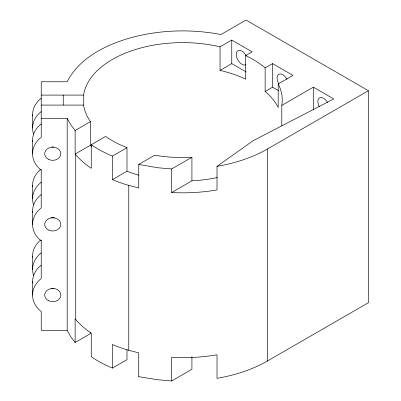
<?xml version="1.0" encoding="UTF-8"?>
<svg xmlns="http://www.w3.org/2000/svg" width="401" height="401" viewBox="0 0 401 401"><rect width="100%" height="100%" fill="white"/><g stroke="black" fill="none" stroke-linecap="round" stroke-linejoin="round"><path stroke-width="0.6" d="M91.548 146.661L90.491 145.187L90.491 121.633L89.809 120.676A99.523 57.458 0 0 1 83.744 106.095L83.744 94.08A99.523 57.458 0 0 1 218.39 46.441L220.044 46.837L231.763 40.07L252.159 51.849L245.678 55.589L245.678 79.142L245.357 78.987A99.523 57.458 0 0 0 223.207 71.147L220.044 70.391L220.044 46.837M281.798 125.854L281.798 105.398L282.114 103.092A99.523 57.458 0 0 0 278.855 85.212L278.194 83.924L292.956 75.403L272.56 63.624L265.141 67.909L265.141 91.463L266.194 92.345A99.523 57.458 0 0 1 277.377 105.884L278.194 107.478L278.194 83.924M171.703 192.515L191.924 180.841L191.924 157.287L171.703 168.961L171.703 192.515L176.45 192.731A119.834 69.188 0 0 0 213.738 190.47L217.016 189.909L217.016 166.355L253.101 140.716L333.752 98.957L313.356 87.177L281.798 105.398M217.016 166.355C234.73 163.297 252.184 157.809 267.803 148.796L368.434 90.711L368.434 302.7L267.803 360.785C252.184 369.797 234.73 375.286 217.016 378.343L217.016 354.79C202.079 357.381 186.841 358.198 171.703 357.396L171.703 380.95L157.809 379.747L138.41 376.619M126.987 147.668L112.4 156.089L112.4 179.643L126.987 171.222L126.987 147.668L120.089 144.741A99.523 57.458 0 0 1 108.761 138.535L105.653 136.435L91.258 144.741L91.258 168.3L89.919 167.402A119.834 69.188 0 0 1 76.18 155.307L75.127 154.054L75.127 130.5L90.491 121.633M75.127 154.054L90.491 145.187M220.044 70.391L231.763 63.624L246.254 71.995M112.4 179.643L112.701 179.778A119.834 69.188 0 0 0 128.766 185.417L138.751 187.984L138.751 164.43L154.731 155.207L156.966 155.588A99.523 57.458 0 0 0 187.934 157.468L191.924 157.287M265.141 91.463L272.56 87.177L278.464 90.586M41.223 118.405L67.188 118.405L67.188 330.394L70.847 336.87L75.127 342.489L90.491 333.622L90.491 332.379M75.127 342.489L75.127 318.935L76.19 320.183A119.824 69.178 0 0 0 89.919 332.279L91.258 333.176L91.258 356.73L94.014 358.579A119.824 69.178 0 0 0 107.709 366.018L112.4 368.078L126.987 359.657L126.987 349.742M171.703 380.95L191.924 369.276L191.924 356.88M191.924 180.841L193.127 180.786A99.523 57.458 0 0 0 217.307 177.523M41.223 95.092L83.609 95.092M41.223 105.082L83.609 105.082M67.188 330.394L41.223 330.394L41.223 311.552A27.885 22.767 0 0 1 41.223 278.575L41.223 240.184M171.703 168.961L157.809 167.758L138.751 164.43M112.4 368.078L112.4 344.524L112.701 344.654A119.824 69.178 0 0 0 128.771 350.289L138.751 352.865L138.751 376.419M126.987 171.222L128.52 171.828A99.523 57.458 0 0 0 138.706 175.177M112.4 156.089L107.709 154.029A119.824 69.178 0 0 1 94.014 146.591L91.258 144.741M245.678 55.589L249.317 57.383A99.523 57.458 0 0 1 263.241 66.31L265.141 67.909M368.434 90.711L246.039 20.05L220.956 34.531C190.345 28.702 158.305 29.809 128.32 38.441C104.285 45.754 79.012 58.381 67.188 81.764L41.223 81.764L41.223 137.252A27.885 22.767 0 0 0 41.223 170.225M75.127 130.5L70.847 124.881L67.188 118.405M313.356 87.177L313.356 110.115M272.56 63.624L272.56 87.177M267.457 149.007L267.457 360.995M231.763 40.07L231.763 63.624M128.771 185.407L128.771 350.289M75.734 154.791L75.734 319.672M63.243 95.092L63.243 105.097M41.223 169.523L41.223 207.913A27.885 22.767 0 0 0 41.223 240.891M32.566 114.741L32.566 128.064M32.566 140.415L32.566 153.738M32.566 185.402L32.566 198.731M32.566 211.076L32.566 224.4M32.566 256.069L32.566 269.392M32.566 281.743L32.566 295.066M319.311 106.806A8.075 4.662 60 0 1 319.622 97.789A8.075 4.662 60 0 1 327.592 102.511M278.936 83.984A8.075 4.662 60 0 1 278.72 74.295A8.075 4.662 60 0 1 287.001 79.328M245.998 64.731A8.075 4.662 60 0 1 237.923 60.07A8.075 4.662 60 0 1 237.923 50.742A8.075 4.662 60 0 1 245.998 55.403M32.606 186.63A27.885 22.767 0 0 1 40.772 169.272M32.606 115.969A27.885 22.767 0 0 1 41.223 98.255M32.606 257.297A27.885 22.767 0 0 1 40.772 239.938M33.579 134.14A27.885 22.767 0 0 1 41.223 111.578M33.579 275.462A27.885 22.767 0 0 1 41.223 252.906M33.579 204.801A27.885 22.767 0 0 1 41.223 182.239M32.606 282.971A27.885 22.767 0 0 1 41.223 265.251M32.606 212.304A27.885 22.767 0 0 1 41.223 194.59M32.606 141.643A27.885 22.767 0 0 1 41.223 123.924M53.604 146.972A8.075 6.596 0 0 1 51.919 146.972M54.441 217.527A8.075 6.596 0 0 1 51.082 217.527M54.025 288.254A8.075 6.596 0 0 1 51.498 288.254M48.721 159.448A8.075 6.596 0 0 0 60.837 153.738A8.075 6.596 0 0 0 48.721 148.029A8.075 6.596 0 0 0 48.721 159.448M48.721 230.114A8.075 6.596 0 0 0 60.837 224.4A8.075 6.596 0 0 0 48.721 218.69A8.075 6.596 0 0 0 48.721 230.114M48.721 300.775A8.075 6.596 0 0 0 60.837 295.066A8.075 6.596 0 0 0 48.721 289.352A8.075 6.596 0 0 0 48.721 300.775"/></g></svg>
